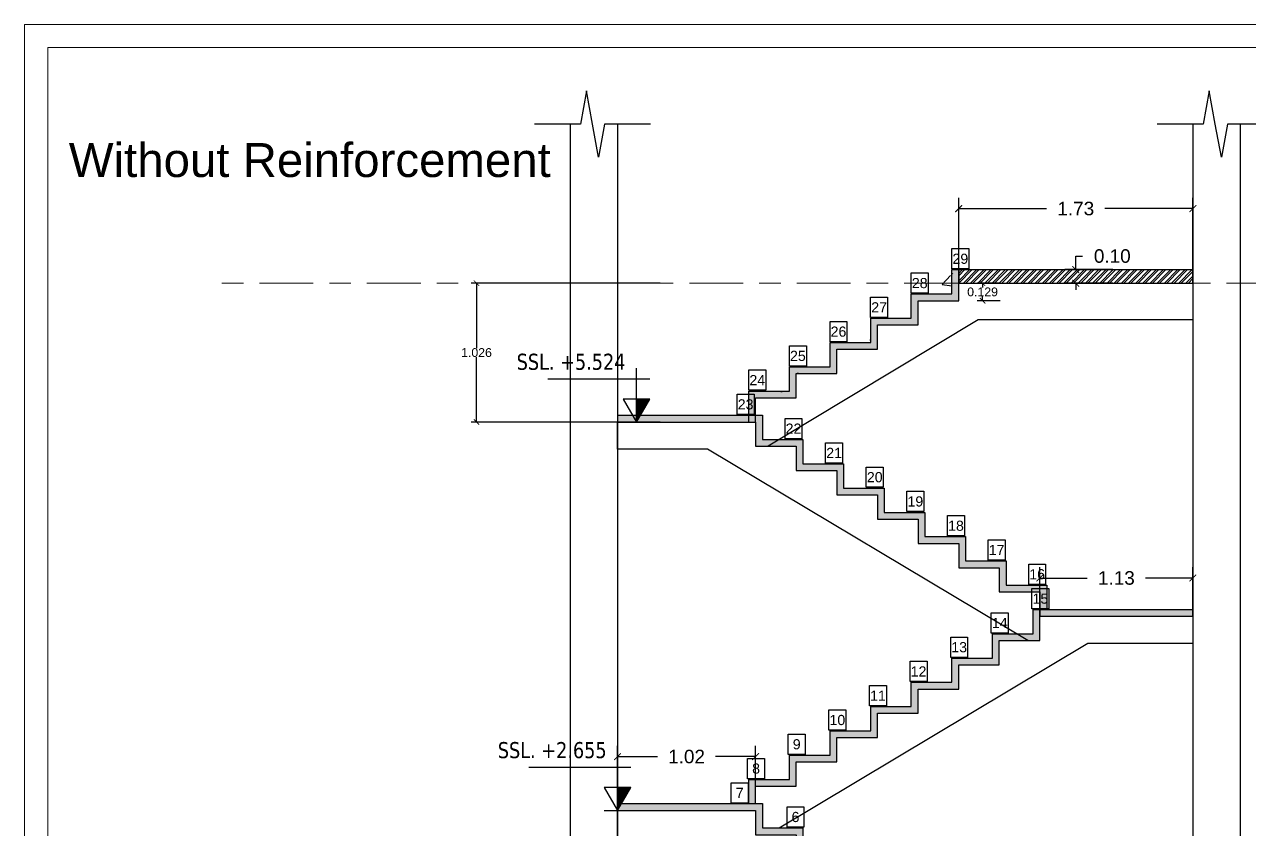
# Model space of a CAD drawing. Header units: millimetres. Extents: x 1997 to 2098, y 1351 to 1367.
# Drawn here: x 2022.49 to 2037.51, y 1357.6 to 1367.47 of the extents above; entities that cross this region are included whole.
import ezdxf
from ezdxf.enums import TextEntityAlignment as Align

# ---------------------------------------------------------------- set-up
doc = ezdxf.new("R2010")
doc.units = ezdxf.units.MM
doc.linetypes.add('Centre', pattern=[0.03175, 0.00635, -0.004763, 0.015875, -0.004763])
doc.layers.get('Defpoints').update_dxf_attribs({"lineweight": 5})
doc.layers.add('A-FLOR-LEVL', color=150, linetype='Continuous', lineweight=9)
doc.layers.add('Sheet_Borders', color=7, linetype='Continuous', lineweight=5)
for name, color, linetype in [('CDEC-DIM-SCALE', 7, 'Continuous'), ('CDEC-SYMBOL', 8, 'Continuous'), ('CDEC-TEXT-25-SCALE', 154, 'Continuous')]:
    doc.layers.add(name, color=color, linetype=linetype)
doc.styles.add('CDEC-22-100', font='verdana.ttf', dxfattribs={"width": 0.8, "height": 0.22})
doc.styles.get("Standard").update_dxf_attribs({"font": 'arial.ttf'})
doc.dimstyles.get("Standard").update_dxf_attribs({"dimtxt": 0.18, "dimasz": 0.18, "dimexe": 0.18, "dimexo": 0.0625, "dimgap": 0.09, "dimtad": 0, "dimtih": 1, "dimtoh": 1, "dimdec": 4, "dimzin": 0, "dimdsep": 46, "dimtxsty": 'Standard', "dimcen": 0.09, "dimadec": 0, "dimazin": 0, "dimtfac": 1, "dimtdec": 4, "dimtofl": 0, "dimtmove": 0, "dimatfit": 3, "dimfxl": 1, "dimtolj": 1, "dimtzin": 0, "dimarcsym": 0})

# ---------------------------------------------------------------- blocks, each defined once
blk = doc.blocks.new('sheet')
at = {"layer": 'Sheet_Borders', "linetype": 'Continuous', "lineweight": 0}
for p, q in [((-428.475, 35.187), (-428.475, 77.192)), ((-428.475, 77.192), (-369.075, 77.192)), ((-428.475, 35.187), (-428.475, 77.192)), ((-428.475, 77.192), (-369.075, 77.192)), ((-427.768, 35.894), (-427.768, 76.484)), ((-427.768, 76.484), (-369.782, 76.484)), ((-369.782, 76.484), (-427.768, 76.484)), ((-427.768, 76.484), (-427.768, 35.894))]:
    blk.add_line(p, q, dxfattribs=at)
blk = doc.blocks.new('_ArchTick')
at = {"color": 0, "linetype": 'ByBlock', "const_width": 0.15}
blk.add_lwpolyline([(-0.5, -0.5), (0.5, 0.5)], dxfattribs=at)
blk = doc.blocks.new('*D34')
at = {"color": 0, "lineweight": -2, "transparency": 16777216}
for p, q in [((2034.9094, 1360.7345), (2034.9094, 1360.8345)), ((2034.9094, 1360.8345), (2034.9594, 1360.8345)), ((2035.1835, 1360.7345), (2034.8294, 1360.7345)), ((2035.1835, 1360.6345), (2034.8294, 1360.6345)), ((2034.9094, 1360.6345), (2034.9094, 1360.5845))]:
    blk.add_line(p, q, dxfattribs=at)
at = {"layer": 'Defpoints', "color": 0, "transparency": 16777216}
for p in [(2034.9094, 1360.7345), (2035.1835, 1360.7345), (2035.1835, 1360.6345)]:
    blk.add_point(p, dxfattribs=at)
at = {"color": 0, "lineweight": -2, "transparency": 16777216, "xscale": 0.05, "yscale": 0.05, "zscale": 0.05}
for p, rotation in [((2034.9094, 1360.7345), 270), ((2034.9094, 1360.6345), 90)]:
    blk.add_blockref('_ArchTick', p, dxfattribs=dict(at, rotation=rotation))
at = {"color": 0, "transparency": 16777216, "insert": (2035.1791, 1360.8345), "char_height": 0.1, "attachment_point": 5}
blk.add_mtext('\\A1;0.10', dxfattribs=at)
blk = doc.blocks.new('*D39')
at = {"color": 0, "lineweight": -2, "transparency": 16777216}
for p, q in [((2031.5244, 1356.8795), (2031.5244, 1357.2172)), ((2032.5444, 1356.8795), (2032.5444, 1357.2172)), ((2031.5244, 1357.1372), (2031.8197, 1357.1372)), ((2032.5444, 1357.1372), (2032.249, 1357.1372))]:
    blk.add_line(p, q, dxfattribs=at)
at = {"layer": 'Defpoints', "color": 0, "transparency": 16777216}
for p in [(2031.5244, 1357.1372), (2031.5244, 1356.8795), (2032.5444, 1356.8795)]:
    blk.add_point(p, dxfattribs=at)
at = {"color": 0, "lineweight": -2, "transparency": 16777216, "xscale": 0.05, "yscale": 0.05, "zscale": 0.05, "rotation": 180}
blk.add_blockref('_ArchTick', (2031.5244, 1357.1372), dxfattribs=at)
at = {"color": 0, "lineweight": -2, "transparency": 16777216, "xscale": 0.05, "yscale": 0.05, "zscale": 0.05}
blk.add_blockref('_ArchTick', (2032.5444, 1357.1372), dxfattribs=at)
at = {"color": 0, "transparency": 16777216, "insert": (2032.0344, 1357.1372), "char_height": 0.1, "attachment_point": 5}
blk.add_mtext('\\A1;1.02', dxfattribs=at)
blk = doc.blocks.new('LEVEL-SEC')
at = {"layer": 'CDEC-SYMBOL'}
h = blk.add_hatch(dxfattribs=at)
h.set_pattern_fill('ANSI31', color=256, style=0)
h.set_pattern_definition([(45, (57239.64801, 18052.07835), (-0.088388348, 0.088388348), [])])
h.paths.add_polyline_path([(55981.3, 19410.3), (55981.3, 19488.8), (55935.9, 19488.8)])
for p, q in [((55981.3, 19410.3), (55981.3, 19594.1)), ((55935.9, 19556.8), (56284.3, 19556.8)), ((56026.7, 19410.3), (55935.9, 19410.3))]:
    blk.add_line(p, q, dxfattribs=at)
blk.add_lwpolyline([(55981.3, 19410.3), (55981.3, 19410.3), (55935.9, 19488.8), (56026.7, 19488.8)], close=True, dxfattribs=at)
at = {"layer": 'CDEC-TEXT-25-SCALE', "style": 'CDEC-22-100', "width": 0.8}
for p in [(56173.7, 19622.4), (56173.7, 19498.4)]:
    blk.add_attdef('LEVEL', text='', height=55, dxfattribs=at).set_placement(p, align=Align.MIDDLE_CENTER)
blk = doc.blocks.new('*D41')
at = {"color": 0, "lineweight": -2, "transparency": 16777216}
for p, q in [((2034.6444, 1358.1743), (2034.6444, 1358.5365)), ((2035.7744, 1358.1743), (2035.7744, 1358.5365)), ((2034.6444, 1358.4565), (2034.9942, 1358.4565)), ((2035.7744, 1358.4565), (2035.4245, 1358.4565))]:
    blk.add_line(p, q, dxfattribs=at)
at = {"layer": 'Defpoints', "color": 0, "transparency": 16777216}
for p in [(2035.7744, 1358.4565), (2034.6444, 1358.1743), (2035.7744, 1358.1743)]:
    blk.add_point(p, dxfattribs=at)
at = {"color": 0, "lineweight": -2, "transparency": 16777216, "xscale": 0.05, "yscale": 0.05, "zscale": 0.05, "rotation": 180}
blk.add_blockref('_ArchTick', (2034.6444, 1358.4565), dxfattribs=at)
at = {"color": 0, "lineweight": -2, "transparency": 16777216, "xscale": 0.05, "yscale": 0.05, "zscale": 0.05}
blk.add_blockref('_ArchTick', (2035.7744, 1358.4565), dxfattribs=at)
at = {"color": 0, "transparency": 16777216, "insert": (2035.2094, 1358.4565), "char_height": 0.1, "attachment_point": 5}
blk.add_mtext('\\A1;1.13', dxfattribs=at)
blk = doc.blocks.new('*D43')
at = {"color": 0, "lineweight": -2, "transparency": 16777216}
for p, q in [((2034.0444, 1360.6348), (2034.0445, 1361.2655)), ((2035.7744, 1360.6345), (2035.7745, 1361.2652)), ((2034.0445, 1361.1855), (2034.6943, 1361.1854)), ((2035.7745, 1361.1852), (2035.1246, 1361.1853))]:
    blk.add_line(p, q, dxfattribs=at)
at = {"layer": 'Defpoints', "color": 0, "transparency": 16777216}
for p in [(2035.7745, 1361.1852), (2034.0444, 1360.6348), (2035.7744, 1360.6345)]:
    blk.add_point(p, dxfattribs=at)
at = {"color": 0, "lineweight": -2, "transparency": 16777216, "xscale": 0.05, "yscale": 0.05, "zscale": 0.05}
for p, rotation in [((2034.0445, 1361.1855), 179.9900643157935), ((2035.7745, 1361.1852), 359.9900643157935)]:
    blk.add_blockref('_ArchTick', p, dxfattribs=dict(at, rotation=rotation))
at = {"color": 0, "transparency": 16777216, "insert": (2034.9095, 1361.1853), "char_height": 0.1, "attachment_point": 5}
blk.add_mtext('\\A1;1.73', dxfattribs=at)
blk = doc.blocks.new('*D45')
at = {"color": 0, "lineweight": -2, "transparency": 16777216}
for p, q in [((2034.3497, 1360.6345), (2034.181, 1360.6345)), ((2034.221, 1360.6345), (2034.221, 1360.603)), ((2034.3497, 1360.5052), (2034.181, 1360.5052)), ((2034.221, 1360.5052), (2034.221, 1360.5366))]:
    blk.add_line(p, q, dxfattribs=at)
at = {"layer": 'Defpoints', "color": 0, "transparency": 16777216}
for p in [(2034.3497, 1360.6345), (2034.221, 1360.5052), (2034.3497, 1360.5052)]:
    blk.add_point(p, dxfattribs=at)
at = {"color": 0, "lineweight": -2, "transparency": 16777216, "xscale": 0.04, "yscale": 0.04, "zscale": 0.04}
for p, rotation in [((2034.221, 1360.6345), 90), ((2034.221, 1360.5052), 270)]:
    blk.add_blockref('_ArchTick', p, dxfattribs=dict(at, rotation=rotation))
at = {"color": 0, "transparency": 16777216, "insert": (2034.221, 1360.5698), "char_height": 0.065, "attachment_point": 5}
blk.add_mtext('\\A1;0.129', dxfattribs=at)
blk = doc.blocks.new('*D58')
at = {"color": 0, "lineweight": -2, "transparency": 16777216}
for p, q in [((2031.8403, 1360.6348), (2030.4426, 1360.6348)), ((2030.4826, 1360.6348), (2030.4826, 1360.1549)), ((2030.4826, 1359.6087), (2030.4826, 1360.0885)), ((2031.8403, 1359.6087), (2030.4426, 1359.6087))]:
    blk.add_line(p, q, dxfattribs=at)
at = {"layer": 'Defpoints', "color": 0, "transparency": 16777216}
for p in [(2030.4826, 1360.6348), (2031.8403, 1360.6348), (2031.8403, 1359.6087)]:
    blk.add_point(p, dxfattribs=at)
at = {"color": 0, "lineweight": -2, "transparency": 16777216, "xscale": 0.04, "yscale": 0.04, "zscale": 0.04}
for p, rotation in [((2030.4826, 1360.6348), 90), ((2030.4826, 1359.6087), 270)]:
    blk.add_blockref('_ArchTick', p, dxfattribs=dict(at, rotation=rotation))
at = {"color": 0, "transparency": 16777216, "insert": (2030.4826, 1360.1217), "char_height": 0.065, "attachment_point": 5}
blk.add_mtext('\\A1;1.026', dxfattribs=at)
blk = doc.blocks.new('47474555')
at = {"lineweight": 30}
h = blk.add_hatch(dxfattribs=at)
h.set_pattern_fill('ANGLE', color=3, scale=0.1)
h.set_pattern_definition([(0, (1373.725157, 1122.13567), (0, 0.0275), [0.02, -0.0075]), (90, (1373.725157, 1122.13567), (-0.0275, 2e-18), [0.02, -0.0075])])
h.paths.add_polyline_path([(2033.4444, 1360.3259), (2033.7444, 1360.3259), (2033.7444, 1360.5052), (2034.0444, 1360.5052), (2034.0444, 1360.6348), (2033.9944, 1360.6348), (2033.9944, 1360.5552), (2033.6944, 1360.5552), (2033.6944, 1360.3759), (2033.3944, 1360.3759), (2033.3944, 1360.1966), (2033.0944, 1360.1966), (2033.0944, 1360.0173), (2032.7944, 1360.0173), (2032.7944, 1359.838), (2032.5444, 1359.838), (2032.5444, 1359.788), (2032.8444, 1359.788), (2032.8444, 1359.9673), (2033.1444, 1359.9673), (2033.1444, 1360.1466), (2033.4444, 1360.1466)])
h.paths.add_polyline_path([(2032.5444, 1359.788), (2032.5444, 1359.838), (2032.4944, 1359.838), (2032.4944, 1359.6587), (2032.5444, 1359.6587)])
h.paths.add_polyline_path([(2032.5444, 1359.6587), (2032.4944, 1359.6587), (2032.4944, 1359.6087), (2032.5444, 1359.6087)])
h.paths.add_polyline_path([(2032.4944, 1359.6587), (2031.5244, 1359.6587), (2031.5244, 1359.6087), (2032.4944, 1359.6087)])
h.paths.add_polyline_path([(2032.5944, 1359.6587), (2032.5444, 1359.6587), (2032.5444, 1359.6087), (2032.5444, 1359.4294), (2032.637, 1359.4294), (2032.7199, 1359.4794), (2032.5944, 1359.4794)])
h.paths.add_polyline_path([(2032.8944, 1359.4794), (2032.7199, 1359.4794), (2032.637, 1359.4294), (2032.8444, 1359.4294), (2032.8444, 1359.2501), (2033.1444, 1359.2501), (2033.1444, 1359.0708), (2033.4444, 1359.0708), (2033.4444, 1358.8915), (2033.7444, 1358.8915), (2033.7444, 1358.7122), (2034.0444, 1358.7122), (2034.0444, 1358.5329), (2034.3444, 1358.5329), (2034.3444, 1358.5829), (2034.0944, 1358.5829), (2034.0944, 1358.7622), (2033.7944, 1358.7622), (2033.7944, 1358.9415), (2033.4944, 1358.9415), (2033.4944, 1359.1208), (2033.1944, 1359.1208), (2033.1944, 1359.3001), (2032.8944, 1359.3001)])
h.paths.add_polyline_path([(2034.0444, 1360.7345), (2033.9944, 1360.7345), (2033.9944, 1360.6348), (2034.0444, 1360.6348)])
h.paths.add_polyline_path([(2034.6944, 1358.4036), (2034.3944, 1358.4036), (2034.3944, 1358.5829), (2034.3444, 1358.5829), (2034.3444, 1358.3536), (2034.6444, 1358.3536), (2034.6444, 1358.2243), (2034.6944, 1358.2243)])
h.paths.add_polyline_path([(2034.6444, 1358.1743), (2034.6444, 1358.2243), (2034.5944, 1358.2243), (2034.5944, 1358.045), (2034.4709, 1358.045), (2034.5545, 1357.995), (2034.6444, 1357.995)])
h.paths.add_polyline_path([(2035.7744, 1358.2243), (2034.6444, 1358.2243), (2034.6444, 1358.1743), (2035.7744, 1358.1743)])
h.paths.add_polyline_path([(2034.4709, 1358.045), (2034.3444, 1358.045), (2034.3444, 1357.995), (2034.5545, 1357.995)])
h.paths.add_polyline_path([(2034.3444, 1357.995), (2034.3444, 1358.045), (2034.2944, 1358.045), (2034.2944, 1357.8657), (2033.9944, 1357.8657), (2033.9944, 1357.6864), (2033.6944, 1357.6864), (2033.6944, 1357.5071), (2033.3944, 1357.5071), (2033.3944, 1357.3278), (2033.0944, 1357.3278), (2033.0944, 1357.1485), (2032.7944, 1357.1485), (2032.7944, 1356.9692), (2032.5444, 1356.9692), (2032.5444, 1356.9192), (2032.8444, 1356.9192), (2032.8444, 1357.0985), (2033.1444, 1357.0985), (2033.1444, 1357.2778), (2033.4444, 1357.2778), (2033.4444, 1357.4571), (2033.7444, 1357.4571), (2033.7444, 1357.6364), (2034.0444, 1357.6364), (2034.0444, 1357.8157), (2034.3444, 1357.8157)])
h.paths.add_polyline_path([(2032.5444, 1356.7899), (2031.5244, 1356.7899), (2031.5244, 1356.7399), (2032.5444, 1356.7399)])
h.paths.add_polyline_path([(2032.5444, 1356.9692), (2032.4944, 1356.9692), (2032.4944, 1356.7899), (2032.5444, 1356.7899), (2032.5444, 1356.9192)])
h.paths.add_polyline_path([(2032.5944, 1356.7899), (2032.5444, 1356.7899), (2032.5444, 1356.5606), (2032.8444, 1356.5606), (2032.8444, 1356.3813), (2033.1444, 1356.3813), (2033.1444, 1356.202), (2033.4444, 1356.202), (2033.4444, 1356.0227), (2033.7444, 1356.0227), (2033.7444, 1355.8434), (2034.0444, 1355.8434), (2034.0444, 1355.6641), (2034.3444, 1355.6641), (2034.3444, 1355.7141), (2034.0944, 1355.7141), (2034.0944, 1355.8934), (2033.7944, 1355.8934), (2033.7944, 1356.0727), (2033.4944, 1356.0727), (2033.4944, 1356.252), (2033.1944, 1356.252), (2033.1944, 1356.4313), (2032.8944, 1356.4313), (2032.8944, 1356.6106), (2032.5944, 1356.6106)])
h.paths.add_polyline_path([(2034.3944, 1355.7141), (2034.3444, 1355.7141), (2034.3444, 1355.5348), (2034.3944, 1355.5348)])
h = blk.add_hatch()
h.set_pattern_fill('AR-CONC', color=3, scale=0.1)
h.set_pattern_definition([(50, (1373.72516, 1122.1357), (0.7172602, -0.06275213), [0.075, -0.825]), (355, (1373.72516, 1122.1357), (-0.1387513, 0.7521921), [0.06, -0.66]), (100.45144, (1373.7849, 1122.13044), (0.57850885, 0.68944), [0.0637402, -0.7011421]), (46.1842, (1373.7252, 1122.3357), (1.0672413, -0.1655193), [0.1125, -1.2375]), (96.63564, (1373.8141, 1122.3219), (0.934662, 0.9741186), [0.0956103, -1.0517138]), (351.18416, (1373.7252, 1122.3357), (0.934662, 0.9741186), [0.09, -0.99]), (21, (1373.82516, 1122.2857), (0.59690705, -0.4026189), [0.075, -0.825]), (326, (1373.82516, 1122.2857), (0.2433153, 0.72515005), [0.06, -0.66]), (71.45144, (1373.8749, 1122.2521), (0.8402224, 0.32253115), [0.0637402, -0.7011421]), (37.5, (1373.72516, 1122.13567), (0.01215986, 0.33289385), [0, -0.652, 0, -0.67, 0, -0.6625]), (7.5, (1373.72516, 1122.13567), (0.26306954, 0.39441171), [0, -0.382, 0, -0.637, 0, -0.2525]), (327.5, (1373.50216, 1122.13567), (0.53382244, -0.02255487), [0, -0.25, 0, -0.78, 0, -1.035]), (317.5, (1373.40216, 1122.13567), (0.58318617, 0.10010498), [0, -0.325, 0, -0.518, 0, -0.735])])
edge = h.paths.add_edge_path()
edge.add_line((2032.4944, 1359.6087), (2032.4944, 1359.838))
edge.add_line((2032.4944, 1359.838), (2032.7944, 1359.838))
edge.add_line((2032.7944, 1359.838), (2032.7944, 1360.0173))
edge.add_line((2032.7944, 1360.0173), (2033.0944, 1360.0173))
edge.add_line((2033.0944, 1360.0173), (2033.0944, 1360.1966))
edge.add_line((2033.0944, 1360.1966), (2033.3944, 1360.1966))
edge.add_line((2033.3944, 1360.1966), (2033.3944, 1360.3759))
edge.add_line((2033.3944, 1360.3759), (2033.6944, 1360.3759))
edge.add_line((2033.6944, 1360.3759), (2033.6944, 1360.5552))
edge.add_line((2033.6944, 1360.5552), (2033.9944, 1360.5552))
edge.add_line((2033.9944, 1360.5552), (2033.9944, 1360.7345))
edge.add_line((2033.9944, 1360.7345), (2034.0444, 1360.7345))
at = {"true_color": 0xc7c8ca}
h = blk.add_hatch(dxfattribs=at)
h.set_pattern_fill('ANSI32', color=9, scale=0.1)
h.set_pattern_definition([(45, (1373.725157, 1122.13567), (-0.0265165043, 0.0265165043), []), (45, (1373.742835, 1122.13567), (-0.0265165043, 0.0265165043), [])])
h.paths.add_polyline_path([(2034.3444, 1360.7345), (2034.0444, 1360.7345), (2034.0444, 1360.6348), (2034.3444, 1360.6348)])
h.paths.add_polyline_path([(2035.7744, 1360.7345), (2034.3444, 1360.7345), (2034.3444, 1360.6348), (2035.7744, 1360.6348)])
at = {"color": 18, "true_color": 0x000000}
for p, q in [((2031.1744, 1361.8099), (2031.1744, 1354.7124)), ((2031.5244, 1361.8099), (2031.5244, 1354.7124)), ((2035.7744, 1361.8099), (2035.7744, 1354.7124)), ((2036.1244, 1361.8099), (2036.1244, 1354.7124)), ((2034.0444, 1360.7345), (2034.0444, 1360.6345)), ((2034.0444, 1360.7345), (2035.7744, 1360.7345)), ((2035.7744, 1360.7345), (2035.7744, 1360.6348))]:
    blk.add_line(p, q, dxfattribs=at)
for points in [[(2031.7692, 1361.8099), (2031.4291, 1361.8099), (2031.3847, 1361.5653), (2031.3402, 1361.8099), (2031.2958, 1362.0545), (2031.2513, 1361.8099), (2030.9113, 1361.8099)], [(2036.3692, 1361.8099), (2036.0291, 1361.8099), (2035.9847, 1361.5653), (2035.9402, 1361.8099), (2035.8958, 1362.0545), (2035.8513, 1361.8099), (2035.5113, 1361.8099)], [(2032.4944, 1359.6087), (2032.4944, 1359.838), (2032.7944, 1359.838), (2032.7944, 1360.0173), (2033.0944, 1360.0173), (2033.0944, 1360.1966), (2033.3944, 1360.1966), (2033.3944, 1360.3759), (2033.6944, 1360.3759), (2033.6944, 1360.5552), (2033.9944, 1360.5552), (2033.9944, 1360.7345), (2034.0444, 1360.7345)], [(2032.5444, 1359.6087), (2032.5444, 1359.788), (2032.8444, 1359.788), (2032.8444, 1359.9673), (2033.1444, 1359.9673), (2033.1444, 1360.1466), (2033.4444, 1360.1466), (2033.4444, 1360.3259), (2033.7444, 1360.3259), (2033.7444, 1360.5052), (2034.0444, 1360.5052), (2034.0444, 1360.6345), (2034.3444, 1360.6345), (2035.7744, 1360.6345)], [(2035.7744, 1360.6345), (2035.7744, 1360.3648), (2034.1882, 1360.3648), (2032.637, 1359.4294)], [(2031.5244, 1359.6587), (2032.5944, 1359.6587), (2032.5944, 1359.4794), (2032.8944, 1359.4794), (2032.8944, 1359.3001), (2033.1944, 1359.3001), (2033.1944, 1359.1208), (2033.4944, 1359.1208), (2033.4944, 1358.9415), (2033.7944, 1358.9415), (2033.7944, 1358.7622), (2034.0944, 1358.7622), (2034.0944, 1358.5829), (2034.3944, 1358.5829), (2034.3944, 1358.4036), (2034.6944, 1358.4036), (2034.6944, 1358.2243)], [(2034.5545, 1357.995), (2032.1892, 1359.4087), (2031.5244, 1359.4087), (2031.5244, 1359.6087), (2032.5444, 1359.6087), (2032.5444, 1359.4294), (2032.8444, 1359.4294), (2032.8444, 1359.2501), (2033.1444, 1359.2501), (2033.1444, 1359.0708), (2033.4444, 1359.0708), (2033.4444, 1358.8915), (2033.7444, 1358.8915), (2033.7444, 1358.7122), (2034.0444, 1358.7122), (2034.0444, 1358.5329), (2034.3444, 1358.5329), (2034.3444, 1358.3536), (2034.6444, 1358.3536), (2034.6444, 1358.1743)], [(2032.4944, 1356.7899), (2032.4944, 1356.9692), (2032.7944, 1356.9692), (2032.7944, 1357.1485), (2033.0944, 1357.1485), (2033.0944, 1357.3278), (2033.3944, 1357.3278), (2033.3944, 1357.5071), (2033.6944, 1357.5071), (2033.6944, 1357.6864), (2033.9944, 1357.6864), (2033.9944, 1357.8657), (2034.2944, 1357.8657), (2034.2944, 1358.045), (2034.5944, 1358.045), (2034.5944, 1358.2243), (2035.7744, 1358.2243)], [(2032.5444, 1356.7899), (2032.5444, 1356.9192), (2032.8444, 1356.9192), (2032.8444, 1357.0985), (2033.1444, 1357.0985), (2033.1444, 1357.2778), (2033.4444, 1357.2778), (2033.4444, 1357.4571), (2033.7444, 1357.4571), (2033.7444, 1357.6364), (2034.0444, 1357.6364), (2034.0444, 1357.8157), (2034.3444, 1357.8157), (2034.3444, 1357.995), (2034.6444, 1357.995), (2034.6444, 1358.1743), (2035.7744, 1358.1743)], [(2032.7179, 1356.6106), (2034.9996, 1357.9743), (2035.7744, 1357.9743)], [(2031.5244, 1356.7899), (2032.5944, 1356.7899), (2032.5944, 1356.6106), (2032.8944, 1356.6106), (2032.8944, 1356.4313), (2033.1944, 1356.4313), (2033.1944, 1356.252), (2033.4944, 1356.252), (2033.4944, 1356.0727), (2033.7944, 1356.0727), (2033.7944, 1355.8934), (2034.0944, 1355.8934), (2034.0944, 1355.7141), (2034.3944, 1355.7141), (2034.3944, 1355.5348)]]:
    blk.add_lwpolyline(points, dxfattribs=at)
blk.add_lwpolyline([(2034.0382, 1355.4348), (2032.1892, 1356.5399), (2031.5244, 1356.5399), (2031.5244, 1356.7399), (2032.5444, 1356.7399), (2032.5444, 1356.5606), (2032.8444, 1356.5606), (2032.8444, 1356.3813), (2033.1444, 1356.3813), (2033.1444, 1356.202), (2033.4444, 1356.202), (2033.4444, 1356.0227), (2033.7444, 1356.0227), (2033.7444, 1355.8434), (2034.0444, 1355.8434), (2034.0444, 1355.6641), (2034.3444, 1355.6641), (2034.3444, 1355.4348)], close=True, dxfattribs=at)
at = {"layer": 'A-FLOR-LEVL', "linetype": 'Centre', "ltscale": 25}
blk.add_line((2028.602, 1360.6348), (2040.3726, 1360.6348), dxfattribs=at)
at = {"layer": 'CDEC-DIM-SCALE'}
ref = blk.add_blockref('LEVEL-SEC', (2152.5834, 1317.6824), dxfattribs=dict(at, xscale=-0.00216, yscale=0.00216, zscale=0.00216))
ref.add_attrib('LEVEL', 'SSL. +5.524', dxfattribs={"layer": 'CDEC-TEXT-25-SCALE', "height": 0.1188, "style": 'CDEC-22-100', "width": 0.8}).set_placement((2031.1813, 1360.0541), align=Align.MIDDLE_CENTER)
ref = blk.add_blockref('LEVEL-SEC', (2152.444, 1314.8136), dxfattribs=dict(at, xscale=-0.00216, yscale=0.00216, zscale=0.00216))
ref.add_attrib('LEVEL', 'SSL. +2.655', dxfattribs={"layer": 'CDEC-TEXT-25-SCALE', "height": 0.1188, "style": 'CDEC-22-100', "width": 0.8}).set_placement((2031.042, 1357.1853), align=Align.MIDDLE_CENTER)
at = {"char_height": 0.075, "attachment_point": 1, "bg_fill": 16, "box_fill_scale": 1.5, "bg_fill_color": 256, "bg_fill_transparency": 0}
for s, insert in [('\\pxqc;29', (2034.0318, 1360.8523)), ('\\pxqc;28', (2033.7318, 1360.673)), ('\\pxqc;27', (2033.4318, 1360.4937)), ('\\pxqc;26', (2033.1318, 1360.3144)), ('\\pxqc;25', (2032.8318, 1360.1351)), ('\\pxqc;24', (2032.5318, 1359.9558)), ('\\pxqc;23', (2032.4455, 1359.777)), ('\\pxqc;22', (2032.7994, 1359.5977)), ('\\pxqc;21', (2033.0994, 1359.4184)), ('\\pxqc;20', (2033.3994, 1359.2391)), ('\\pxqc;19', (2033.6994, 1359.0598)), ('\\pxqc;18', (2033.9994, 1358.8805)), ('\\pxqc;17', (2034.2994, 1358.7012)), ('\\pxqc;16', (2034.5994, 1358.5219)), ('\\pxqc;15', (2034.6231, 1358.3418)), ('\\pxqc;14', (2034.3231, 1358.1625)), ('\\pxqc;13', (2034.0231, 1357.9832)), ('\\pxqc;12', (2033.7231, 1357.8039)), ('\\pxqc;11', (2033.4231, 1357.6246)), ('\\pxqc;10', (2033.1231, 1357.4453)), ('\\pxqc;9', (2032.8231, 1357.266)), ('\\pxqc;8', (2032.5231, 1357.0867)), ('\\pxqc;7', (2032.402, 1356.9069)), ('\\pxqc;6', (2032.8141, 1356.7289))]:
    blk.add_mtext_dynamic_manual_height_columns(s, width=0.05, gutter_width=12.5, heights=[0], dxfattribs=dict(at, insert=insert))
at = {"color": 1}
dim = blk.add_aligned_dim(p1=(2034.0444, 1360.6348), p2=(2035.7744, 1360.6345), distance=0.5507, dimstyle='Standard', override={"dimtxt": 0.1, "dimasz": 0.05, "dimexe": 0.08, "dimexo": 0, "dimdec": 2, "dimblk1": 'ArchTick', "dimblk2": 'ArchTick', "dimsah": 1}, dxfattribs=at)
dim.commit()
dim.dimension.update_dxf_attribs({"geometry": '*D43', "text_midpoint": (2034.9095, 1361.1853)})
at = {"color": 30, "true_color": 0xf8991e}
for p1, p2, distance, override, picture, middle in [((2035.1835, 1360.6345), (2035.1835, 1360.7345), 0.2741, {"dimtxt": 0.1, "dimasz": 0.05, "dimexe": 0.08, "dimexo": 0, "dimdec": 2, "dimblk1": 'ArchTick', "dimblk2": 'ArchTick', "dimsah": 1}, '*D34', (2035.1791, 1360.8345)), ((2031.8403, 1359.6087), (2031.8403, 1360.6348), 1.3577, {"dimtxt": 0.065, "dimasz": 0.04, "dimexe": 0.04, "dimexo": 0, "dimgap": 0, "dimdec": 3, "dimblk1": 'ArchTick', "dimblk2": 'ArchTick', "dimsah": 1}, '*D58', (2030.4826, 1360.1217))]:
    dim = blk.add_aligned_dim(p1=p1, p2=p2, distance=distance, dimstyle='Standard', override=override, dxfattribs=at)
    dim.commit()
    dim.dimension.update_dxf_attribs({"geometry": picture, "text_midpoint": middle})
at = {"color": 5}
dim = blk.add_linear_dim(base=(2034.221, 1360.5052), p1=(2034.3497, 1360.6345), p2=(2034.3497, 1360.5052), angle=270, dimstyle='Standard', override={"dimtxt": 0.065, "dimasz": 0.04, "dimexe": 0.04, "dimexo": 0, "dimgap": 0, "dimdec": 3, "dimblk1": 'ArchTick', "dimblk2": 'ArchTick', "dimsah": 1}, dxfattribs=at)
dim.commit()
dim.dimension.update_dxf_attribs({"geometry": '*D45', "text_midpoint": (2034.221, 1360.5698), "dimtype": 129})
at = {"color": 1}
for base, p1, p2, angle, picture, middle in [((2035.7744, 1358.4565), (2034.6444, 1358.1743), (2035.7744, 1358.1743), 0, '*D41', (2035.2094, 1358.4565)), ((2031.5244, 1357.1372), (2032.5444, 1356.8795), (2031.5244, 1356.8795), 180, '*D39', (2032.0344, 1357.1372))]:
    dim = blk.add_linear_dim(base=base, p1=p1, p2=p2, angle=angle, dimstyle='Standard', override={"dimtxt": 0.1, "dimasz": 0.05, "dimexe": 0.08, "dimexo": 0, "dimdec": 2, "dimblk1": 'ArchTick', "dimblk2": 'ArchTick', "dimsah": 1}, dxfattribs=at)
    dim.commit()
    dim.dimension.update_dxf_attribs({"geometry": picture, "text_midpoint": middle, "dimtype": 129})

msp = doc.modelspace()

# ---------------------------------------------------------------- block references
at = {"xscale": 0.4012725701040311, "yscale": 0.4012725701040311, "zscale": 0.4012725701040311}
msp.add_blockref('sheet', (2194.423, 1336.497), dxfattribs=at)

# ---------------------------------------------------------------- texts
at = {"insert": (2023.031, 1366.018), "char_height": 0.4159, "attachment_point": 1}
msp.add_mtext_dynamic_manual_height_columns('Without Reinforcement ', width=6.52741, gutter_width=16.256, heights=[0], dxfattribs=at)

# ---------------------------------------------------------------- next in the draw order: block references
at = {"color": 5, "xscale": 1.659822728424897, "yscale": 1.659822728424897, "zscale": 1.659822728424897}
msp.add_blockref('47474555', (-1342.212, -894.112), dxfattribs=at)

doc.saveas('drawing.dxf')
